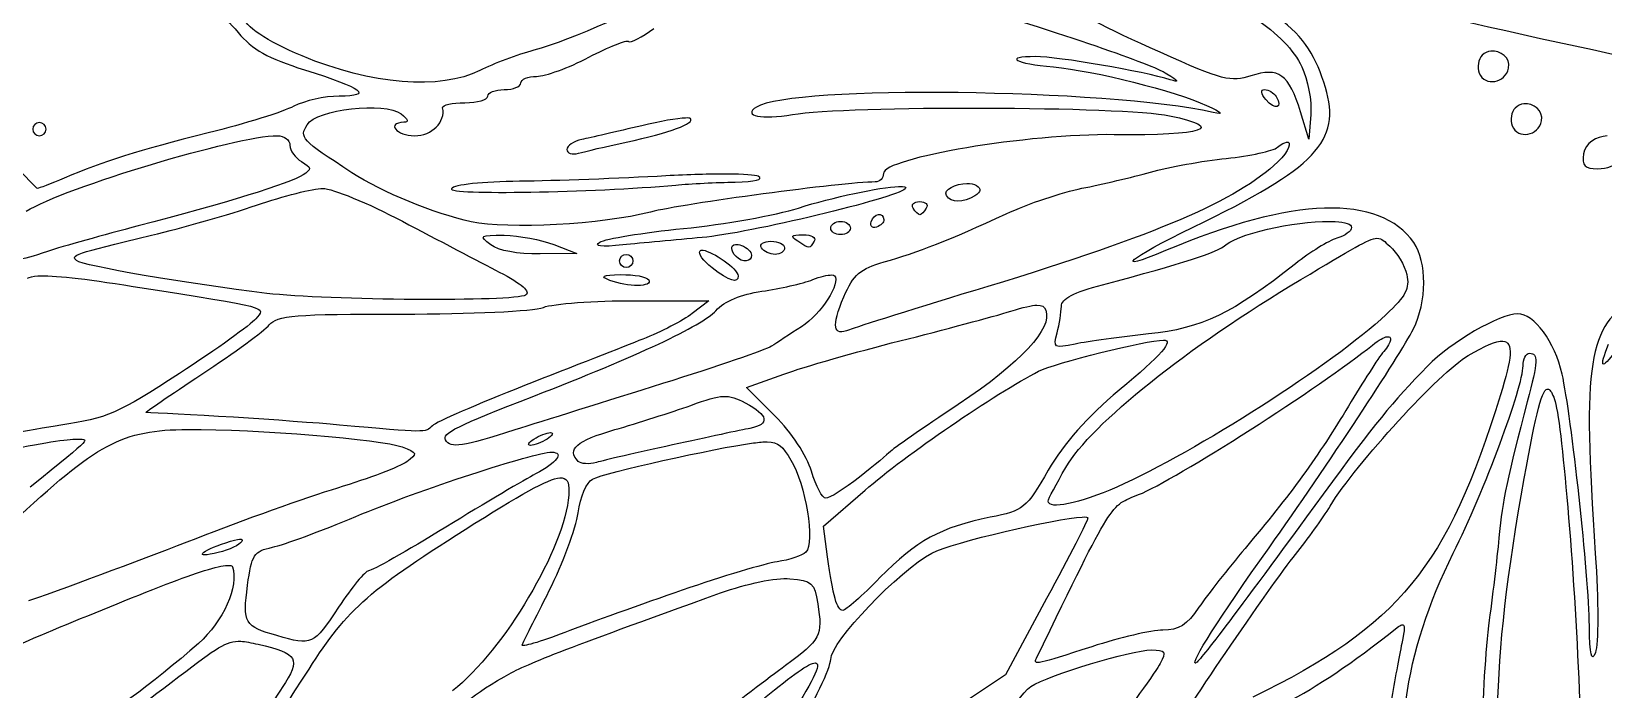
# Model space of a CAD drawing. Extents: x 2.7 to 60.3, y 1.1 to 57.9.
# Drawn here: x 13.76 to 31.82, y 21.68 to 29.24 of the extents above; entities that cross this region are included whole.
import ezdxf

# ---------------------------------------------------------------- set-up
doc = ezdxf.new("R2010")
doc.units = 0
doc.layers.get('0').update_dxf_attribs({"linetype": 'CONTINUOUS'})

msp = doc.modelspace()

# ---------------------------------------------------------------- linework, layer by layer
at = {"color": 7}
for points in [[(30.530159, 29.014098), (30.530159, 29.014098)], [(27.930629, 28.572576), (27.930629, 28.572576)], [(30.908845, 28.408314), (30.908845, 28.408314)], [(13.850386, 28.19389), (13.850386, 28.19389)], [(21.274705, 28.245703), (21.274705, 28.245703)], [(28.460347, 28.286493), (28.436646, 28.00427), (28.341836, 28.317362)], [(16.583312, 28.042306), (16.583312, 28.042306)], [(28.179227, 27.967892), (28.179227, 27.967892)], [(21.751506, 27.601333), (21.751506, 27.601333)], [(24.508134, 27.493296), (24.508134, 27.493296)], [(17.106966, 27.435968), (17.106966, 27.435968)], [(23.722101, 27.459119), (23.722101, 27.459119)], [(23.966289, 27.284384), (23.966289, 27.284384)], [(23.491141, 27.136107), (23.491141, 27.136107)], [(23.056784, 27.057285), (23.056784, 27.057285)], [(28.739262, 27.056182), (28.739262, 27.056182)], [(19.192765, 26.897432), (19.192765, 26.897432)], [(19.761068, 26.791598), (20.026202, 26.689623), (19.605074, 26.684111)], [(21.84852, 26.792702), (21.84852, 26.792702)], [(22.25697, 26.829631), (22.25697, 26.829631)], [(22.625734, 26.904597), (22.625734, 26.904597)], [(29.221024, 26.863257), (29.221024, 26.863257)], [(20.594505, 26.678049), (20.594505, 26.678049)], [(21.477001, 26.725451), (21.477001, 26.725451)], [(13.83385, 26.430551), (13.83385, 26.430551)], [(20.532769, 26.445436), (20.532769, 26.445436)], [(22.954809, 26.441575), (22.954809, 26.441575)], [(20.693724, 26.146125), (21.541493, 26.144471), (21.351875, 25.998399)], [(20.693724, 26.146125), (20.693724, 26.146125)], [(25.312908, 26.094862), (25.312908, 26.094862)], [(26.766463, 25.693026), (26.766463, 25.693026)], [(29.33678, 25.732161), (29.33678, 25.732161)], [(30.666862, 25.682002), (30.666862, 25.682002)], [(30.974992, 25.541441), (30.974992, 25.541441)], [(22.302721, 24.822105), (21.975851, 25.148977), (22.403042, 25.301662)], [(31.189964, 25.129685), (31.189964, 25.129685)], [(21.709614, 25.046452), (21.709614, 25.046452)], [(15.555295, 24.666112), (15.555295, 24.666112)], [(19.723034, 24.630284), (19.723034, 24.630284)], [(14.256632, 24.554214), (14.256632, 24.554214)], [(19.736814, 24.404836), (19.736814, 24.404836)], [(22.215078, 24.523898), (22.215078, 24.523898)], [(19.856428, 24.108833), (19.856428, 24.108833)], [(22.908507, 23.202084), (22.861102, 23.553208), (23.337904, 23.968826)], [(25.832153, 23.659592), (25.832153, 23.659592)], [(16.1699, 23.403828), (16.1699, 23.403828)], [(16.009496, 23.103967), (16.009496, 23.103967)], [(22.474701, 22.950729), (22.474701, 22.950729)], [(25.424805, 22.721976), (24.951311, 21.847198), (24.19339, 21.338424)], [(29.506003, 22.421562), (29.506003, 22.421562)], [(16.164939, 22.231395), (16.164939, 22.231395)], [(26.628659, 22.131624), (26.628659, 22.131624)], [(22.764088, 21.982797), (22.764088, 21.982797)]]:
    msp.add_lwpolyline(points, dxfattribs=at)
for points in [[(26.727878, 29.000868), (25.479983, 29.559236), (25.226035, 29.773708), (25.128251, 30.353)], [(28.628467, 28.595173), (28.423523, 29.280383), (28.083513, 29.533844), (26.524479, 30.164484)], [(26.618186, 29.97211), (27.644447, 29.571069), (28.171208, 29.226437), (28.356718, 28.835505)], [(20.897674, 29.633113), (20.897674, 29.558008), (19.941814, 29.131452), (19.533967, 29.024572)], [(24.231975, 29.635317), (25.676939, 29.193631), (26.615757, 28.87273), (26.807804, 28.754476)], [(15.285751, 29.553188), (15.881041, 29.485855), (15.940118, 29.463503), (16.135174, 29.226868)], [(16.869393, 28.958977), (16.464243, 29.128503), (16.199666, 29.306241), (16.199666, 29.408216)], [(20.621515, 29.125994), (20.642707, 29.104802), (20.773274, 29.172287), (20.911454, 29.275924)], [(16.135174, 29.226868), (16.293665, 29.03459), (16.479729, 28.930281), (16.897504, 28.799124)], [(20.164006, 28.944093), (20.394357, 29.065262), (20.60032, 29.147189), (20.621515, 29.125994)], [(18.911645, 28.791958), (18.463752, 28.56346), (17.656946, 28.629449), (16.869393, 28.958977)], [(19.533967, 29.024572), (19.346666, 28.97549), (19.066499, 28.870961), (18.911645, 28.791958)], [(19.563732, 28.72416), (19.663688, 28.72416), (19.933656, 28.822921), (20.164006, 28.944093)], [(25.298576, 28.951259), (24.924125, 28.951278), (25.059421, 28.872516), (25.503077, 28.832198)], [(26.845287, 28.685575), (26.545615, 28.780523), (25.552163, 28.951247), (25.298576, 28.951259)], [(27.772982, 28.730222), (27.543554, 28.654505), (27.445764, 28.679654), (26.727878, 29.000868)], [(30.429287, 28.966693), (30.384863, 28.922286), (30.37052, 28.830036), (30.396767, 28.761642)], [(30.530159, 29.014098), (30.493891, 29.010201), (30.45815, 28.995556), (30.429287, 28.966693)], [(30.73356, 28.82007), (30.756177, 28.937514), (30.638973, 29.025785), (30.530159, 29.014098)], [(16.897504, 28.799124), (17.573478, 28.586904), (17.691069, 28.497073), (17.294379, 28.496508)], [(19.381832, 28.64809), (19.381832, 28.689766), (19.463778, 28.72416), (19.563732, 28.72416)], [(25.503077, 28.832198), (25.969987, 28.789768), (26.906329, 28.554536), (27.262556, 28.390122)], [(26.807804, 28.754476), (26.941595, 28.672082), (26.95232, 28.651663), (26.845287, 28.685575)], [(28.341836, 28.317362), (28.211148, 28.747717), (28.090846, 28.835127), (27.772982, 28.730222)], [(28.356718, 28.835505), (28.426387, 28.688693), (28.473217, 28.441721), (28.460347, 28.286493)], [(30.396767, 28.761642), (30.457428, 28.603564), (30.69997, 28.645654), (30.73356, 28.82007)], [(19.003147, 28.496508), (19.003147, 28.538181), (19.088578, 28.572576), (19.192765, 28.572576)], [(19.192765, 28.572576), (19.296951, 28.572576), (19.381832, 28.606414), (19.381832, 28.64809)], [(27.338073, 28.309646), (26.11036, 28.581418), (22.499168, 28.623951), (22.090504, 28.371382)], [(27.107114, 26.990588), (28.520881, 27.672919), (28.812414, 27.980157), (28.628467, 28.595173)], [(27.945512, 28.456819), (27.885734, 28.528834), (27.880385, 28.572576), (27.930629, 28.572576)], [(27.930629, 28.572576), (27.974946, 28.572576), (28.033799, 28.535994), (28.061268, 28.491547)], [(16.774583, 28.380752), (16.6534, 28.31756), (16.21015, 28.179615), (15.789562, 28.073725)], [(17.294379, 28.496508), (17.129765, 28.496252), (16.895765, 28.44395), (16.774583, 28.380752)], [(16.92727, 28.168535), (17.033781, 28.345455), (17.82014, 28.435709), (18.008203, 28.292558)], [(18.161441, 28.042306), (18.361751, 28.042306), (18.51934, 28.199405), (18.484453, 28.364214)], [(18.484453, 28.364214), (18.477837, 28.395473), (18.592151, 28.420991), (18.738012, 28.420991)], [(18.738012, 28.420991), (18.883874, 28.420991), (19.003147, 28.454833), (19.003147, 28.496508)], [(22.090504, 28.371382), (21.926683, 28.270129), (22.150294, 28.223453), (22.505018, 28.284842)], [(22.505018, 28.284842), (23.122998, 28.391773), (26.313135, 28.382412), (26.837569, 28.272161)], [(27.262556, 28.390122), (27.44269, 28.30712), (27.466749, 28.281162), (27.338073, 28.309646)], [(28.061268, 28.491547), (28.142818, 28.359594), (28.049436, 28.3316), (27.945512, 28.456819)], [(30.908845, 28.408314), (30.872574, 28.404416), (30.837386, 28.389219), (30.808524, 28.360356)], [(31.112243, 28.213733), (31.134863, 28.331177), (31.017656, 28.420001), (30.908845, 28.408314)], [(13.850386, 28.19389), (13.808712, 28.19389), (13.77487, 28.159498), (13.77487, 28.117823)], [(13.926454, 28.117823), (13.926454, 28.159498), (13.892061, 28.19389), (13.850386, 28.19389)], [(18.036866, 28.196094), (17.834395, 28.190946), (17.954805, 28.042306), (18.161441, 28.042306)], [(18.008203, 28.292558), (18.087974, 28.23184), (18.098079, 28.197505), (18.036866, 28.196094)], [(20.594505, 27.968442), (21.095319, 28.077527), (21.38653, 28.184594), (21.33148, 28.239641)], [(21.274705, 28.245703), (21.181189, 28.241484), (20.985974, 28.208176), (20.771996, 28.157509)], [(21.33148, 28.239641), (21.325924, 28.245198), (21.305877, 28.247111), (21.274705, 28.245703)], [(26.837569, 28.272161), (27.502024, 28.13247), (27.230817, 28.039348), (26.201467, 28.053882)], [(30.808524, 28.360356), (30.764099, 28.315948), (30.749203, 28.223698), (30.775453, 28.155305)], [(30.775453, 28.155305), (30.836114, 27.997226), (31.078653, 28.039317), (31.112243, 28.213733)], [(13.698802, 27.175243), (14.151074, 27.450316), (16.120544, 28.042306), (16.583312, 28.042306)], [(13.77487, 28.117823), (13.77487, 28.07615), (13.808712, 28.042306), (13.850386, 28.042306)], [(13.850386, 28.042306), (13.892061, 28.042306), (13.926454, 28.07615), (13.926454, 28.117823)], [(15.789562, 28.073725), (14.977249, 27.869213), (14.59213, 27.748456), (14.137018, 27.555582)], [(16.583312, 28.042306), (16.664075, 28.042306), (16.729935, 27.992502), (16.729935, 27.932064)], [(17.442656, 27.616768), (16.853603, 27.999411), (16.836527, 28.017809), (16.92727, 28.168535)], [(20.771996, 28.157509), (20.486695, 28.089956), (20.176745, 28.018288), (20.082977, 27.998759)], [(26.201467, 28.053882), (25.21678, 28.067787), (23.54957, 27.787433), (23.54957, 27.607949)], [(31.864102, 28.039548), (31.743678, 28.035795), (31.612448, 27.956056), (31.595108, 27.833947)], [(13.827787, 27.435968), (13.812668, 27.435968), (13.581578, 27.689457), (13.314054, 27.999312)], [(16.729935, 27.932064), (16.729935, 27.87162), (16.789847, 27.787078), (16.862778, 27.744098)], [(20.082977, 27.998759), (19.989209, 27.979223), (19.912101, 27.927794), (19.912101, 27.884106)], [(19.912101, 27.884106), (19.912101, 27.840347), (19.972013, 27.821018), (20.044944, 27.841112)], [(20.044944, 27.841112), (20.117874, 27.861201), (20.365294, 27.918514), (20.594505, 27.968442)], [(27.489657, 27.78103), (27.760543, 27.808981), (28.025805, 27.86704), (28.078906, 27.910014)], [(28.078906, 27.910014), (28.123422, 27.946037), (28.156706, 27.963944), (28.179227, 27.967892)], [(28.179227, 27.967892), (28.246792, 27.979737), (28.214875, 27.865925), (28.081662, 27.74024)], [(31.595108, 27.833947), (31.575657, 27.696993), (31.607114, 27.663069), (31.756062, 27.663069)], [(31.756062, 27.663069), (31.976579, 27.663069), (32.127732, 27.817832), (32.042145, 27.956315)], [(16.862778, 27.744098), (16.978355, 27.675978), (16.980586, 27.656257), (16.881519, 27.59086)], [(28.081662, 27.74024), (27.610872, 27.296062), (26.688796, 26.900178), (24.749015, 26.309836)], [(26.618186, 27.623934), (26.826559, 27.682249), (27.218772, 27.75309), (27.489657, 27.78103)], [(14.137018, 27.555582), (13.982076, 27.489915), (13.842905, 27.435968), (13.827787, 27.435968)], [(16.881519, 27.59086), (16.742671, 27.4992), (15.9516, 27.254762), (14.986992, 27.005469)], [(18.813529, 27.053424), (18.385791, 27.14616), (17.789991, 27.391146), (17.442656, 27.616768)], [(18.584223, 27.43266), (18.539518, 27.36033), (20.204785, 27.387671), (21.162808, 27.475104)], [(19.3675, 27.518651), (18.946276, 27.514533), (18.612313, 27.478109), (18.584223, 27.43266)], [(21.048707, 27.580387), (20.527773, 27.550601), (19.771369, 27.522602), (19.3675, 27.518651)], [(23.454761, 27.510935), (23.084741, 27.508087), (21.248627, 27.261851), (20.873971, 27.164769)], [(21.751506, 27.601333), (21.559234, 27.602217), (21.309174, 27.595282), (21.048707, 27.580387)], [(21.162808, 27.475104), (21.329507, 27.490321), (21.636288, 27.505556), (21.844662, 27.509281)], [(22.109796, 27.575425), (22.07854, 27.591667), (21.943778, 27.60045), (21.751506, 27.601333)], [(21.844662, 27.509281), (22.075997, 27.513418), (22.179196, 27.539377), (22.109796, 27.575425)], [(23.54957, 27.607949), (23.54957, 27.554928), (23.506855, 27.511189), (23.454761, 27.510935)], [(23.722101, 27.459119), (23.791695, 27.462474), (23.823619, 27.454716), (23.799822, 27.43211)], [(24.272765, 27.354939), (24.231464, 27.421769), (24.382297, 27.491792), (24.508134, 27.493296)], [(24.508134, 27.493296), (24.550079, 27.493795), (24.589567, 27.486506), (24.617826, 27.469042)], [(24.617826, 27.469042), (24.677292, 27.432288), (24.671949, 27.397453), (24.599635, 27.351632)], [(25.829948, 27.437622), (26.055166, 27.481965), (26.409812, 27.565624), (26.618186, 27.623934)], [(16.345187, 27.243594), (16.654628, 27.34923), (16.997643, 27.435968), (17.106966, 27.435968)], [(17.106966, 27.435968), (17.216289, 27.435968), (17.628091, 27.266321), (18.021984, 27.058936)], [(23.799822, 27.43211), (23.685221, 27.323246), (21.997743, 26.918336), (21.465425, 26.872077)], [(22.572817, 27.211074), (22.966626, 27.33688), (23.513318, 27.44906), (23.722101, 27.459119)], [(23.890221, 27.208869), (23.864465, 27.250545), (23.898858, 27.284384), (23.966289, 27.284384)], [(23.966289, 27.284384), (24.033722, 27.284384), (24.067561, 27.250545), (24.041806, 27.208869)], [(24.599635, 27.351632), (24.464383, 27.265924), (24.326753, 27.267583), (24.272765, 27.354939)], [(24.958477, 27.143826), (25.212516, 27.260934), (25.604729, 27.393276), (25.829948, 27.437622)], [(29.644357, 26.813095), (29.252601, 27.372403), (28.253952, 27.340492), (26.791268, 26.721593)], [(15.138576, 26.897432), (15.492812, 26.982465), (16.035746, 27.137958), (16.345187, 27.243594)], [(20.873971, 27.164769), (20.32067, 27.021395), (19.232896, 26.962504), (18.813529, 27.053424)], [(21.252656, 26.975703), (21.718882, 27.022194), (22.313045, 27.128083), (22.572817, 27.211074)], [(23.40901, 27.053424), (23.425291, 27.102271), (23.459918, 27.130835), (23.491141, 27.136107)], [(23.491141, 27.136107), (23.522365, 27.141382), (23.550396, 27.122978), (23.555083, 27.077678)], [(23.558941, 26.590955), (23.940873, 26.698987), (24.306842, 26.843431), (24.958477, 27.143826)], [(23.966289, 27.132799), (23.950371, 27.132799), (23.915977, 27.167194), (23.890221, 27.208869)], [(24.041806, 27.208869), (24.016049, 27.167197), (23.982206, 27.132799), (23.966289, 27.132799)], [(14.986992, 27.005469), (14.591082, 26.903149), (14.121013, 26.770849), (13.942439, 26.71112)], [(18.021984, 27.058936), (18.415876, 26.851559), (18.916195, 26.588743), (19.134336, 26.475202)], [(20.291337, 26.81971), (20.353849, 26.859199), (20.786431, 26.929215), (21.252656, 26.975703)], [(22.943234, 26.981215), (22.943234, 27.022891), (22.994272, 27.057285), (23.056784, 27.057285)], [(23.056784, 26.905701), (22.994272, 26.905701), (22.943234, 26.939542), (22.943234, 26.981215)], [(23.056784, 27.057285), (23.119296, 27.057285), (23.170334, 27.022891), (23.170334, 26.981215)], [(23.170334, 26.981215), (23.170334, 26.939542), (23.119296, 26.905701), (23.056784, 26.905701)], [(23.469644, 26.992792), (23.419635, 26.976124), (23.392339, 27.003415), (23.40901, 27.053424)], [(23.555083, 27.077678), (23.558208, 27.047464), (23.519654, 27.009471), (23.469644, 26.992792)], [(26.791268, 26.721593), (26.156372, 26.452954), (26.369626, 26.634649), (27.107114, 26.990588)], [(27.489657, 26.791048), (27.676616, 26.943744), (28.39278, 27.072917), (28.739262, 27.056182)], [(28.739262, 27.056182), (28.854756, 27.050602), (28.929432, 27.028634), (28.929432, 26.986176)], [(28.929432, 26.986176), (28.929432, 26.947309), (28.852323, 26.891988), (28.758555, 26.863257)], [(14.278681, 26.60639), (14.206302, 26.67009), (14.239123, 26.68152), (15.138576, 26.897432)], [(19.036771, 26.789394), (18.899674, 26.893085), (18.910255, 26.900564), (19.192765, 26.897432)], [(19.605074, 26.684111), (19.343968, 26.680538), (19.127948, 26.720433), (19.036771, 26.789394)], [(19.192765, 26.897432), (19.359463, 26.895583), (19.615206, 26.847769), (19.761068, 26.791598)], [(20.556471, 26.786637), (20.301911, 26.76028), (20.214968, 26.77147), (20.291337, 26.81971)], [(21.465425, 26.872077), (21.173702, 26.846725), (20.764845, 26.808199), (20.556471, 26.786637)], [(21.85734, 26.652691), (21.788311, 26.72172), (21.792948, 26.784385), (21.84852, 26.792702)], [(21.84852, 26.792702), (21.867044, 26.795473), (21.891304, 26.792205), (21.920178, 26.781125)], [(21.920178, 26.781125), (21.98269, 26.757136), (22.033728, 26.707547), (22.033728, 26.67033)], [(22.14783, 26.754116), (22.122073, 26.795789), (22.171161, 26.829631), (22.25697, 26.829631)], [(22.303824, 26.678049), (22.243771, 26.678049), (22.173586, 26.712441), (22.14783, 26.754116)], [(22.25697, 26.829631), (22.342779, 26.829631), (22.412965, 26.795789), (22.412965, 26.754116)], [(22.412965, 26.754116), (22.412965, 26.712441), (22.363876, 26.678049), (22.303824, 26.678049)], [(22.564549, 26.829631), (22.473109, 26.888725), (22.484976, 26.903468), (22.625734, 26.904597)], [(22.753615, 26.829631), (22.697302, 26.738515), (22.705541, 26.738518), (22.564549, 26.829631)], [(22.625734, 26.904597), (22.723296, 26.905244), (22.77973, 26.871888), (22.753615, 26.829631)], [(26.068624, 26.32968), (27.006423, 26.579424), (27.377931, 26.699791), (27.489657, 26.791048)], [(28.758555, 26.863257), (28.664786, 26.83453), (28.451762, 26.703277), (28.285062, 26.571112)], [(28.346245, 26.389211), (28.937201, 26.740688), (29.12333, 26.859442), (29.221024, 26.863257)], [(29.221024, 26.863257), (29.279641, 26.865543), (29.306404, 26.826139), (29.3693, 26.771202)], [(29.3693, 26.771202), (29.451876, 26.699077), (29.539142, 26.552627), (29.563328, 26.445436)], [(29.638845, 25.82201), (29.795459, 26.128537), (29.79797, 26.59378), (29.644357, 26.813095)], [(13.942439, 26.71112), (13.608646, 26.59947), (13.542212, 26.593978), (13.282083, 26.656549)], [(16.4648, 26.230461), (15.553094, 26.33958), (14.346008, 26.547132), (14.278681, 26.60639)], [(20.518437, 26.602532), (20.518437, 26.644208), (20.552831, 26.678049), (20.594505, 26.678049)], [(20.594505, 26.526465), (20.552831, 26.526465), (20.518437, 26.560856), (20.518437, 26.602532)], [(20.594505, 26.678049), (20.63618, 26.678049), (20.670022, 26.644208), (20.670022, 26.602532)], [(20.670022, 26.602532), (20.670022, 26.560856), (20.63618, 26.526465), (20.594505, 26.526465)], [(21.580629, 26.523157), (21.477065, 26.60273), (21.415044, 26.690515), (21.442826, 26.718285)], [(21.442826, 26.718285), (21.449668, 26.725129), (21.461399, 26.727175), (21.477001, 26.725451)], [(21.477001, 26.725451), (21.586215, 26.713383), (21.876524, 26.513711), (21.879939, 26.432205)], [(22.033728, 26.67033), (22.033728, 26.590882), (21.929754, 26.580276), (21.85734, 26.652691)], [(23.094818, 26.189672), (23.206746, 26.449155), (23.279013, 26.511775), (23.558941, 26.590955)], [(28.285062, 26.571112), (27.562067, 25.997882), (27.206606, 25.827776), (26.596137, 25.763581)], [(13.714236, 26.404646), (13.737167, 26.418472), (13.776189, 26.427221), (13.83385, 26.430551)], [(13.83385, 26.430551), (14.006831, 26.440548), (14.347505, 26.40264), (14.926359, 26.310937)], [(19.134336, 26.475202), (19.397276, 26.338341), (19.499511, 26.248902), (19.437504, 26.209515)], [(20.404887, 26.379842), (20.286932, 26.42662), (20.315085, 26.441287), (20.532769, 26.445436)], [(20.853576, 26.3848), (20.904538, 26.302343), (20.608933, 26.298906), (20.404887, 26.379842)], [(20.532769, 26.445436), (20.68659, 26.448365), (20.831038, 26.421266), (20.853576, 26.3848)], [(21.879939, 26.432205), (21.883864, 26.338533), (21.779997, 26.369975), (21.580629, 26.523157)], [(22.153893, 26.254162), (22.358816, 26.28263), (22.621138, 26.343229), (22.737079, 26.388658)], [(22.986228, 26.432758), (23.066436, 26.352548), (22.833603, 25.990697), (22.609197, 25.846814)], [(22.737079, 26.388658), (22.824036, 26.422737), (22.908962, 26.442724), (22.954809, 26.441575)], [(22.954809, 26.441575), (22.970091, 26.441194), (22.980963, 26.438022), (22.986228, 26.432758)], [(25.645291, 24.229548), (25.939911, 24.732279), (27.042753, 25.613947), (28.346245, 26.389211)], [(29.563328, 26.445436), (29.598674, 26.288664), (29.552217, 26.198895), (29.325203, 25.986272)], [(14.926359, 26.310937), (16.536588, 26.055842), (16.450637, 26.07868), (16.335816, 25.937766)], [(19.437504, 26.209515), (19.316582, 26.132697), (17.154187, 26.147948), (16.4648, 26.230461)], [(21.623624, 26.030922), (21.726262, 26.142484), (21.91158, 26.220502), (22.153893, 26.254162)], [(24.749015, 26.309836), (23.94338, 26.064653), (23.228026, 25.840557), (23.15931, 25.811536)], [(25.594028, 26.081081), (25.594754, 26.167241), (25.73586, 26.241062), (26.068624, 26.32968)], [(18.015369, 25.992336), (18.808721, 25.991876), (19.526851, 26.025938), (19.641454, 26.069507)], [(19.533416, 25.05031), (20.718563, 25.507922), (21.464445, 25.857903), (21.623624, 26.030922)], [(19.641454, 26.069507), (19.75433, 26.112422), (20.227596, 26.147254), (20.693724, 26.146125)], [(23.15931, 25.811536), (22.969162, 25.731239), (22.948595, 25.850683), (23.094818, 26.189672)], [(23.738637, 25.684206), (24.238734, 25.810388), (24.811965, 25.963784), (25.012496, 26.024857)], [(25.414883, 26.037534), (25.495529, 25.827372), (25.132533, 25.435743), (24.410018, 24.954397)], [(25.012496, 26.024857), (25.160137, 26.069829), (25.253053, 26.092974), (25.312908, 26.094862)], [(25.312908, 26.094862), (25.372763, 26.09675), (25.3996, 26.077362), (25.414883, 26.037534)], [(25.544418, 25.776259), (25.57125, 25.876546), (25.593435, 26.013641), (25.594028, 26.081081)], [(32.186564, 26.160456), (31.649097, 25.877435), (31.579594, 25.43333), (31.729604, 23.239016)], [(16.335816, 25.937766), (16.281732, 25.871393), (15.88767, 25.58851), (15.459935, 25.309381)], [(15.717904, 25.301112), (16.087118, 25.543995), (16.435269, 25.799426), (16.49181, 25.868314)], [(16.49181, 25.868314), (16.58081, 25.976769), (16.785396, 25.993183), (18.015369, 25.992336)], [(21.351875, 25.998399), (21.247688, 25.918166), (20.991945, 25.785772), (20.783572, 25.704049)], [(22.609197, 25.846814), (22.480338, 25.764191), (22.323892, 25.663144), (22.26138, 25.62192)], [(29.325203, 25.986272), (28.714598, 25.414365), (27.150146, 24.412634), (26.23013, 24.004654)], [(30.837739, 25.996194), (30.632843, 25.996194), (30.068218, 25.668645), (29.802006, 25.395369)], [(31.348164, 25.303316), (31.265498, 25.672184), (31.026679, 25.996194), (30.837739, 25.996194)], [(20.783572, 25.704049), (20.575198, 25.622326), (19.963551, 25.382254), (19.424275, 25.170474)], [(22.403042, 25.301662), (22.637776, 25.385787), (23.23854, 25.558028), (23.738637, 25.684206)], [(25.332752, 25.334736), (25.514439, 25.427948), (26.575052, 25.693026), (26.766463, 25.693026)], [(25.75388, 25.647825), (25.508682, 25.596308), (25.498084, 25.60309), (25.544418, 25.776259)], [(26.596137, 25.763581), (26.274812, 25.729791), (25.895889, 25.677664), (25.75388, 25.647825)], [(26.766463, 25.693026), (26.894922, 25.693026), (26.747329, 25.525942), (26.258242, 25.117007)], [(27.980239, 23.306264), (28.652572, 24.25391), (29.475619, 25.502514), (29.638845, 25.82201)], [(29.16866, 25.636801), (29.24265, 25.696999), (29.300929, 25.727335), (29.33678, 25.732161)], [(29.33678, 25.732161), (29.396529, 25.740208), (29.394229, 25.67736), (29.297644, 25.561284)], [(30.268884, 25.515536), (30.461221, 25.62825), (30.591001, 25.687686), (30.666862, 25.682002)], [(30.666862, 25.682002), (30.793298, 25.672528), (30.770144, 25.482942), (30.640404, 25.062437)], [(22.26138, 25.62192), (22.198868, 25.580698), (21.636345, 25.387689), (21.011224, 25.193075)], [(26.482035, 23.917563), (26.898002, 24.082821), (28.587502, 25.163986), (29.16866, 25.636801)], [(28.682487, 23.785271), (28.978981, 24.272816), (29.943851, 25.325056), (30.268884, 25.515536)], [(29.297644, 25.561284), (29.236746, 25.488098), (29.05445, 25.206542), (28.89305, 24.935657)], [(30.899475, 25.395922), (30.899475, 25.475952), (30.933319, 25.541441), (30.974992, 25.541441)], [(30.974992, 25.541441), (31.075164, 25.541441), (31.071078, 25.451356), (30.947981, 24.985266)], [(31.966628, 25.570657), (31.791188, 25.347622), (31.773554, 25.363636), (31.881188, 25.646724)], [(15.459935, 25.309381), (14.757782, 24.851171), (14.624932, 24.793747), (14.095677, 24.715171)], [(15.073533, 24.85959), (15.058554, 24.859632), (15.348689, 25.058229), (15.717904, 25.301112)], [(23.337904, 23.968826), (23.791902, 24.364558), (24.839184, 25.081521), (25.332752, 25.334736)], [(29.802006, 25.395369), (29.394359, 24.976915), (29.193033, 24.729683), (28.603662, 23.924175)], [(30.098007, 23.246182), (30.452147, 23.953732), (30.899475, 25.153242), (30.899475, 25.395922)], [(31.661806, 22.408885), (31.655941, 22.978285), (31.456441, 24.820149), (31.348164, 25.303316)], [(19.424275, 25.170474), (18.884999, 24.958698), (18.409682, 24.751194), (18.367595, 24.709106)], [(21.011224, 25.193075), (20.386103, 24.99846), (19.623146, 24.758565), (19.315686, 24.660047)], [(26.258242, 25.117007), (25.893912, 24.812382), (25.619431, 24.502948), (25.443546, 24.198131)], [(30.912703, 24.102218), (31.051362, 24.869205), (31.121023, 25.1525), (31.189964, 25.129685)], [(31.189964, 25.129685), (31.212945, 25.122079), (31.235766, 25.080265), (31.261073, 25.011174)], [(18.517526, 24.545397), (18.471106, 24.620508), (18.648613, 24.708666), (19.533416, 25.05031)], [(20.461662, 24.663908), (20.722129, 24.738649), (21.115791, 24.864252), (21.336441, 24.943373)], [(21.336441, 24.943373), (21.519769, 25.009114), (21.624749, 25.042642), (21.709614, 25.046452)], [(21.709614, 25.046452), (21.794478, 25.050259), (21.859185, 25.024405), (21.961519, 24.971485)], [(21.961519, 24.971485), (22.228646, 24.833349), (22.248793, 24.723321), (22.014987, 24.67879)], [(24.410018, 24.954397), (23.999311, 24.680782), (23.645923, 24.436115), (23.625087, 24.410348)], [(28.89305, 24.935657), (28.560268, 24.377125), (28.216673, 23.903195), (27.705734, 23.299649)], [(30.640404, 25.062437), (30.030753, 23.086483), (29.474013, 22.407234), (27.792826, 21.58923)], [(30.947981, 24.985266), (30.727331, 24.149818), (30.658215, 23.822787), (30.625519, 23.457848)], [(31.261073, 25.011174), (31.34218, 24.789731), (31.490996, 23.034303), (31.543845, 21.677424)], [(17.298238, 24.717375), (16.78209, 24.764639), (15.3054, 24.859025), (15.073533, 24.85959)], [(22.722747, 24.184901), (22.668673, 24.365385), (22.492863, 24.631963), (22.302721, 24.822105)], [(14.095677, 24.715171), (13.773267, 24.6673), (13.126846, 24.542155), (12.65921, 24.437357)], [(13.523516, 23.58132), (14.518001, 24.511539), (14.797174, 24.660722), (15.555295, 24.666112)], [(14.256632, 24.554214), (14.437985, 24.5514), (14.491176, 24.608561), (13.743451, 24.001897)], [(15.555295, 24.666112), (16.348576, 24.671751), (17.777784, 24.55501), (18.018125, 24.464919)], [(18.367595, 24.709106), (18.28454, 24.626042), (18.296324, 24.62598), (17.298238, 24.717375)], [(19.315686, 24.660047), (18.708385, 24.465455), (18.578563, 24.446636), (18.517526, 24.545397)], [(19.533416, 24.556421), (19.595928, 24.596818), (19.681359, 24.630284), (19.723034, 24.630284)], [(19.723034, 24.630284), (19.764709, 24.630284), (19.747512, 24.596818), (19.685, 24.556421)], [(20.04329, 24.299553), (19.906456, 24.436389), (20.022712, 24.537958), (20.461662, 24.663908)], [(22.014987, 24.67879), (21.921219, 24.660931), (21.520684, 24.57487), (21.124774, 24.488069)], [(11.84286, 24.065286), (12.792999, 24.304351), (14.042912, 24.557516), (14.256632, 24.554214)], [(17.486754, 23.666207), (18.213435, 23.970722), (19.535962, 24.404836), (19.736814, 24.404836)], [(18.018125, 24.464919), (18.196013, 24.398241), (18.19938, 24.387754), (18.071042, 24.293491)], [(19.495382, 24.483108), (19.453707, 24.483108), (19.470904, 24.516021), (19.533416, 24.556421)], [(19.685, 24.556421), (19.622488, 24.516021), (19.537057, 24.483108), (19.495382, 24.483108)], [(19.736814, 24.404836), (19.88766, 24.404836), (19.797695, 24.283684), (19.551055, 24.155135)], [(20.207001, 24.096156), (20.34351, 24.167761), (21.612446, 24.452298), (22.056328, 24.51067)], [(21.124774, 24.488069), (20.728864, 24.401266), (20.336058, 24.310992), (20.251649, 24.287426)], [(22.056328, 24.51067), (22.120962, 24.519168), (22.172625, 24.52427), (22.215078, 24.523898)], [(22.215078, 24.523898), (22.342436, 24.52278), (22.390975, 24.472053), (22.486827, 24.314438)], [(23.625087, 24.410348), (23.604249, 24.384573), (23.446107, 24.253122), (23.273412, 24.118756)], [(18.071042, 24.293491), (17.995876, 24.23828), (17.637505, 24.102591), (17.275087, 23.991976)], [(20.251649, 24.287426), (20.167241, 24.263864), (20.073487, 24.269359), (20.04329, 24.299553)], [(22.486827, 24.314438), (22.655366, 24.037296), (22.764548, 23.362398), (22.658255, 23.256105)], [(25.443546, 23.842046), (25.443546, 23.86588), (25.534437, 24.040386), (25.645291, 24.229548)], [(19.551055, 24.155135), (19.437277, 24.095834), (18.974271, 23.821125), (18.522487, 23.544389)], [(18.855421, 23.587383), (19.456504, 23.963833), (19.736703, 24.121576), (19.856428, 24.108833)], [(19.856428, 24.108833), (19.928263, 24.101188), (19.942331, 24.03241), (19.933598, 23.912601)], [(20.040534, 23.706997), (20.066134, 23.892044), (20.137626, 24.059769), (20.207001, 24.096156)], [(22.887561, 23.874566), (22.848061, 23.874566), (22.773877, 24.014247), (22.722747, 24.184901)], [(23.273412, 24.118756), (23.100715, 23.98439), (22.927061, 23.874566), (22.887561, 23.874566)], [(25.443546, 24.198131), (25.189273, 23.757464), (25.1621, 23.735047), (24.777127, 23.656838)], [(30.863094, 19.858965), (30.507666, 20.586881), (30.523555, 21.949681), (30.912703, 24.102218)], [(17.275087, 23.991976), (16.912668, 23.881362), (16.180474, 23.619878), (15.647899, 23.410994)], [(19.933598, 23.912601), (19.88944, 23.306763), (19.192969, 22.133187), (18.598555, 21.66309)], [(25.307396, 22.037367), (26.199317, 23.868228), (26.146877, 23.784416), (26.482035, 23.917563)], [(26.23013, 24.004654), (25.799202, 23.813556), (25.443546, 23.740011), (25.443546, 23.842046)], [(28.603662, 23.924175), (27.541516, 22.472509), (27.169367, 21.98004), (27.134123, 21.98004)], [(16.529844, 23.312326), (16.659662, 23.340836), (17.090297, 23.500072), (17.486754, 23.666207)], [(19.709254, 22.814029), (19.866575, 23.12659), (20.015797, 23.528189), (20.040534, 23.706997)], [(28.285062, 23.230747), (28.419719, 23.39756), (28.598509, 23.64718), (28.682487, 23.785271)], [(16.948768, 21.912241), (17.399071, 22.613882), (17.643932, 22.828645), (18.855421, 23.587383)], [(18.522487, 23.544389), (18.070703, 23.267653), (17.670293, 23.04113), (17.632826, 23.04113)], [(24.777127, 23.656838), (24.202957, 23.540195), (23.931466, 23.39143), (23.509883, 22.963409)], [(24.1074, 23.246182), (24.340687, 23.36811), (25.536718, 23.645408), (25.832153, 23.659592)], [(25.898299, 23.648568), (25.898299, 23.620473), (25.685272, 23.203233), (25.424805, 22.721976)], [(25.832153, 23.659592), (25.874358, 23.661618), (25.898299, 23.658503), (25.898299, 23.648568)], [(15.647899, 23.410994), (15.115325, 23.20211), (14.250914, 22.87975), (13.726914, 22.694965)], [(15.858463, 23.239566), (15.597649, 23.183681), (15.742154, 23.291484), (16.048082, 23.381231)], [(16.161632, 23.362488), (16.119957, 23.32151), (15.983488, 23.266349), (15.858463, 23.239566)], [(16.048082, 23.381231), (16.110307, 23.399485), (16.150819, 23.407009), (16.1699, 23.403828)], [(16.1699, 23.403828), (16.188981, 23.40065), (16.186523, 23.386963), (16.161632, 23.362488)], [(16.24266, 22.874661), (16.289722, 23.229432), (16.312876, 23.26467), (16.529844, 23.312326)], [(27.134123, 21.98004), (27.076226, 21.98004), (27.405458, 22.496114), (27.980239, 23.306264)], [(30.625519, 23.457848), (30.606853, 23.249475), (30.555215, 22.806225), (30.510869, 22.472825)], [(22.328077, 23.14531), (22.187056, 23.124696), (21.696746, 22.978017), (21.238325, 22.819541)], [(22.658255, 23.256105), (22.617713, 23.21556), (22.469098, 23.165912), (22.328077, 23.14531)], [(23.083793, 22.586377), (23.01622, 22.586377), (22.96987, 22.749177), (22.908507, 23.202084)], [(22.943234, 22.023586), (22.943234, 22.221515), (23.73225, 23.050102), (24.1074, 23.246182)], [(26.88332, 21.175816), (26.88332, 21.236878), (28.016356, 22.89788), (28.285062, 23.230747)], [(27.705734, 23.299649), (27.512062, 23.070874), (27.273516, 22.766189), (27.175465, 22.622205)], [(29.680738, 20.122995), (29.369611, 20.954551), (29.522084, 22.095531), (30.098007, 23.246182)], [(31.729604, 23.239016), (31.766648, 22.69694), (31.767216, 22.191963), (31.731258, 22.102961)], [(15.306697, 22.886238), (15.657427, 23.022077), (15.901641, 23.097371), (16.009496, 23.103967)], [(16.070681, 23.087432), (16.144662, 22.867016), (15.96203, 22.456978), (15.678768, 22.207691)], [(16.009496, 23.103967), (16.045448, 23.106166), (16.066203, 23.100775), (16.070681, 23.087432)], [(17.632826, 23.04113), (17.595358, 23.04113), (17.440504, 22.853619), (17.288316, 22.624409)], [(21.678746, 22.78757), (21.976493, 22.894939), (22.313591, 22.964106), (22.474701, 22.950729)], [(22.474701, 22.950729), (22.729552, 22.929537), (22.75753, 22.904391), (22.795508, 22.662444)], [(23.509883, 22.963409), (23.305655, 22.756066), (23.113808, 22.586377), (23.083793, 22.586377)], [(13.285942, 22.039572), (13.30839, 22.074203), (14.510509, 22.577868), (15.306697, 22.886238)], [(16.578351, 22.296436), (16.207233, 22.401208), (16.184958, 22.439678), (16.24266, 22.874661)], [(19.192765, 21.824597), (19.464244, 21.979997), (19.800238, 22.110175), (21.678746, 22.78757)], [(19.396715, 22.190052), (19.411347, 22.220671), (19.551932, 22.501468), (19.709254, 22.814029)], [(21.238325, 22.819541), (20.779903, 22.661062), (20.17186, 22.442054), (19.887296, 22.332817)], [(17.288316, 22.624409), (16.99487, 22.182447), (16.989667, 22.180321), (16.578351, 22.296436)], [(22.795508, 22.662444), (22.852733, 22.297884), (22.826677, 22.247764), (22.42454, 21.952481)], [(27.175465, 22.622205), (27.036374, 22.41795), (26.944988, 22.36039), (26.760399, 22.359826)], [(29.453637, 22.388491), (29.4762, 22.406204), (29.493247, 22.417797), (29.506003, 22.421562)], [(29.506003, 22.421562), (29.54427, 22.432859), (29.540736, 22.374685), (29.506003, 22.207691)], [(30.510869, 22.472825), (30.466521, 22.139427), (30.430414, 21.542513), (30.430391, 21.146603)], [(31.731258, 22.102961), (31.684589, 21.987456), (31.665277, 22.072823), (31.661806, 22.408885)], [(15.454423, 21.825701), (15.885905, 22.155999), (15.998272, 22.240514), (16.164939, 22.231395)], [(16.164939, 22.231395), (16.220495, 22.228356), (16.282, 22.21488), (16.363377, 22.196668)], [(19.887296, 22.332817), (19.602733, 22.223583), (19.382081, 22.159437), (19.396715, 22.190052)], [(26.760399, 22.359826), (26.630276, 22.359541), (26.262666, 22.273847), (25.943498, 22.169659)], [(28.177574, 21.52584), (28.535449, 21.709064), (28.914101, 21.964912), (29.453637, 22.388491)], [(15.678768, 22.207691), (15.146758, 21.73949), (14.572955, 21.321632), (14.379553, 21.261256)], [(16.363377, 22.196668), (16.824906, 22.09338), (16.859637, 22.030888), (16.641189, 21.698921)], [(25.242352, 21.711048), (25.45645, 21.847483), (26.393033, 22.131624), (26.628659, 22.131624)], [(25.943498, 22.169659), (25.307752, 21.962141), (25.266705, 21.953841), (25.307396, 22.037367)], [(26.628659, 22.131624), (26.790766, 22.131624), (26.803246, 22.11344), (26.730083, 21.976732)], [(29.506003, 22.207691), (29.475667, 22.061828), (29.420385, 21.764504), (29.383632, 21.547336)], [(15.152908, 19.416339), (15.722372, 20.056766), (16.054061, 20.518151), (16.948768, 21.912241)], [(22.42454, 21.952481), (22.230669, 21.810119), (21.850413, 21.519487), (21.579527, 21.306454)], [(22.181454, 21.579857), (22.504558, 21.844813), (22.696258, 21.982046), (22.764088, 21.982797)], [(22.764088, 21.982797), (22.851299, 21.983759), (22.733703, 21.75926), (22.427847, 21.289368)], [(22.518798, 21.139438), (22.752247, 21.531191), (22.943234, 21.928994), (22.943234, 22.023586)], [(26.730083, 21.976732), (26.684379, 21.891337), (26.37314, 21.457782), (26.038859, 21.013759)], [(14.204818, 19.782897), (14.562841, 21.235278), (14.456927, 21.062123), (15.454423, 21.825701)], [(16.641189, 21.698921), (16.537315, 21.541063), (16.362782, 21.275819), (16.253134, 21.109119)], [(18.454687, 21.109119), (18.627445, 21.450091), (18.756458, 21.57485), (19.192765, 21.824597)], [(24.535143, 20.237648), (24.733973, 20.930952), (25.049728, 21.588298), (25.242352, 21.711048)], [(31.543845, 21.677424), (31.564134, 21.15649), (31.602429, 20.244472), (31.628732, 19.650603)]]:
    msp.add_open_spline(points, degree=3, dxfattribs=at)
at = {"color": 1}
msp.add_open_spline([(35.295417, 28.296416), (33.160603, 28.711364), (31.029018, 29.148061), (28.916201, 29.66343)], degree=3, dxfattribs=at)

doc.saveas('drawing.dxf')
